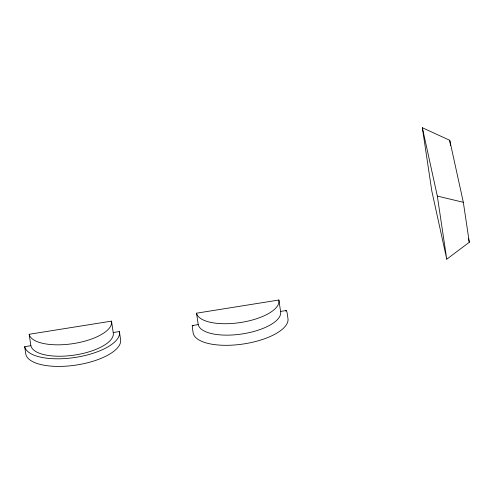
<?xml version="1.0" encoding="UTF-8"?>
<svg xmlns="http://www.w3.org/2000/svg" width="494" height="494" viewBox="0 0 494 494"><rect width="100%" height="100%" fill="white"/><g stroke="black" fill="none" stroke-linecap="round" stroke-linejoin="round"><path stroke-width="0.74" d="M446.761 259.196L469.3 242.258L463.329 202.293L449.731 140.29L422.345 127.748L431.781 190.863L446.761 259.196L437.326 196.075L422.345 127.748M286.748 310.448L285.217 310.757A2.087 1.927 -12.4 0 1 287.033 312.344L287.885 318.05A47.961 18.587 -8.5 0 1 244.524 343.805A47.961 18.587 -8.5 0 1 193.191 333.184L192.339 327.485A2.087 1.927 -12.4 0 1 193.605 325.404L192.055 325.583M30.875 345.695L29.171 334.284L111.508 321.125L113.219 332.53A41.706 16.16 -8.5 0 1 75.514 354.927A41.706 16.16 -8.5 0 1 30.875 345.695L24.7 346.683L25.836 354.284A47.961 18.587 -8.5 0 0 77.169 364.905A47.961 18.587 -8.5 0 0 120.53 339.15L119.394 331.542L113.219 332.53M198.23 324.595L196.526 313.184L278.863 300.025L280.573 311.43A41.706 16.16 -8.5 0 1 242.869 333.833A41.706 16.16 -8.5 0 1 198.23 324.595L194.13 325.25M280.573 311.43L284.668 310.775M437.326 196.075L463.329 202.293M468.479 238.522L469.3 242.258M449.731 140.29L450.522 145.569M278.863 300.025A41.706 16.16 -8.5 0 1 241.165 322.421A41.706 16.16 -8.5 0 1 196.526 313.184M111.508 321.125A41.706 16.16 -8.5 0 1 73.81 343.521A41.706 16.16 -8.5 0 1 29.171 334.284M119.394 331.542A47.961 18.587 -8.5 0 1 76.033 357.304A47.961 18.587 -8.5 0 1 24.7 346.683"/></g></svg>
